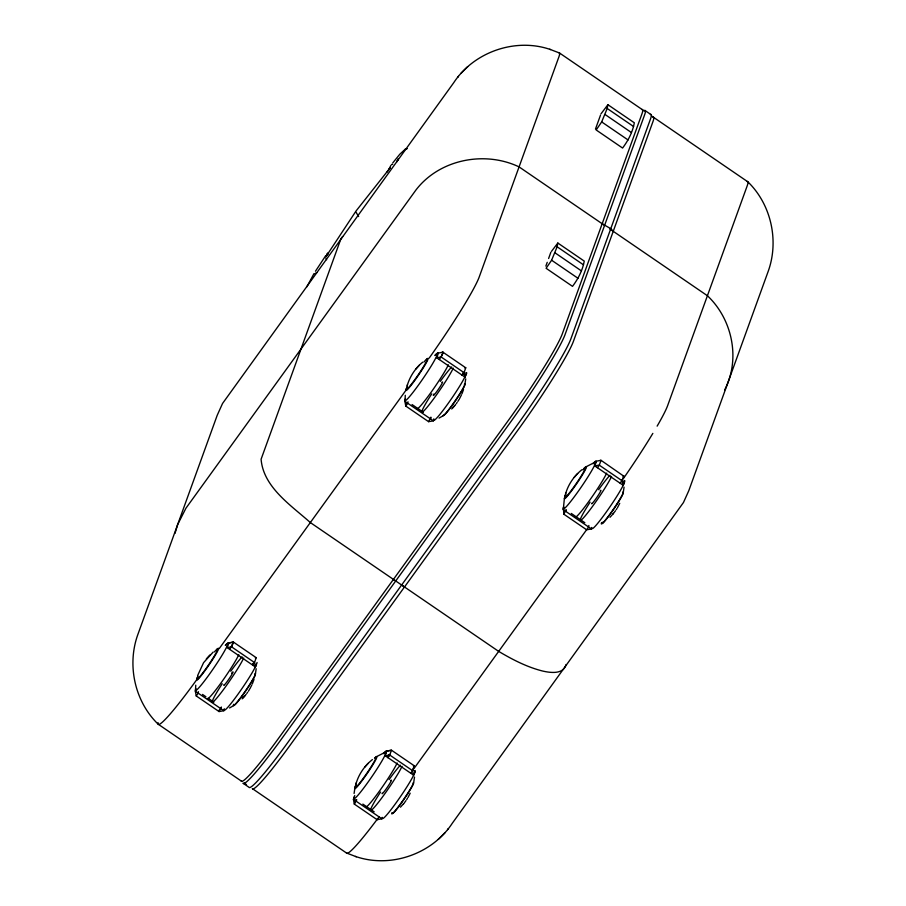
<?xml version="1.0" encoding="UTF-8"?>
<svg xmlns="http://www.w3.org/2000/svg" width="906" height="906" viewBox="0 0 906 906"><rect width="100%" height="100%" fill="white"/><g stroke="black" fill="none" stroke-linecap="round" stroke-linejoin="round"><path stroke-width="1.36" d="M195.492 690.27L195.753 685.185M405.039 400.384L405.288 395.299M563.373 508.685L564.37 498.617M255.447 673.724L256.183 668.741M354.087 793.486L354.824 788.503M464.982 383.838L465.729 378.855M414.518 777.042L413.782 782.025A19.388 1.585 -55.6 0 1 401.641 802.263A19.388 1.585 -55.6 0 1 392.026 812.603M623.317 492.139L624.064 487.156M221.007 708.764L221.381 707.054L219.037 711.55L196.24 695.955L195.356 691.221A29.332 2.401 -55.6 0 1 195.628 689.738M227.768 643.147L233.465 642.071L229.83 649.455M433.827 418.855L433.396 420.848L428.583 421.664L405.775 406.069L406.171 404.257M356.273 801.289L356.647 799.579L354.303 804.075L377.1 819.67L381.924 818.831A29.332 2.401 -55.6 0 1 382.185 817.348M430.543 418.878L430.916 417.168L428.583 421.664M442.037 352.355L443.011 352.185L442.706 353.85L439.376 359.569M565.808 511.403L566.182 509.682L563.838 514.189L586.646 529.784L591.459 528.945A29.332 2.401 -55.6 0 1 591.731 527.462M623.566 477.564L620.236 483.283M623.815 476.194L601.018 460.316L600.1 460.475M557.133 246.794L557.836 243.035L584.245 261.098C582.592 270.328 578.13 278.912 572.513 286.353L546.103 268.289L551.607 260.226L557.133 246.794L583.543 264.869M607.201 108.482L607.903 104.711L634.313 122.774C632.671 132.016 628.198 140.6 622.581 148.04L596.171 129.977L601.675 121.914L607.201 108.482L633.611 126.546M219.501 709.455L219.037 711.55L223.85 710.734L224.28 708.752M408.017 401.8A29.332 2.401 -55.6 0 0 407.745 403.283L405.775 406.069L406.239 403.974M355.775 799.885L354.303 804.075L353.419 799.352L354.744 795.536M564.302 512.094L563.838 514.189L563.385 507.485M406.273 389.365C408.425 378.776 414.302 368.98 422.706 362.174M355.345 786.465C357.644 775.864 363.895 766.283 372.4 759.59M564.891 496.579C567.19 485.978 573.441 476.397 581.935 469.704M197.723 675.355L203.578 662.671L213.17 652.071M407.258 385.469L407.485 384.597M356.058 783.656L356.273 782.795M565.593 493.77L565.82 492.898M175.039 533.328L177.667 524.54L185.945 508.198L416.047 189.864C439.591 159.275 484.699 150.509 519.07 166.897L603.94 224.948M545.865 266.092L547.235 262.298M548.606 258.504L550.893 252.185M595.48 129.037L600.508 115.141M566.069 664.528C563.373 674.755 550.146 672.807 542.32 670.961C526.771 666.997 512.4 659.545 498.674 651.391L402.173 585.389M252.366 683.815L253.997 679.432M461.913 393.929L463.532 389.546M306.828 286.84L314.008 273.589M724.687 389.874C740.7 359.082 732.41 319.252 707.416 295.73L609.749 228.924M225.832 644.936A29.332 2.401 -55.6 0 1 226.976 647.507L231.698 646.941L233.42 642.082L228.64 643M233.42 642.082L256.217 657.677L254.495 662.535L252.627 665.061L253.567 662.966M226.976 647.507L255.469 667.031L257.1 662.501M435.367 355.05A29.332 2.401 -55.6 0 1 436.522 357.621L441.233 357.055L442.955 352.196L437.315 353.261M442.955 352.196L465.752 367.791L464.042 372.649L462.173 375.163L463.113 373.079M436.522 357.621L465.016 377.145L466.635 373.51L466.635 372.615L465.809 372.762M414.336 770.768A29.332 2.401 -55.6 0 1 413.544 775.117L385.039 755.649L386.658 751.119L391.471 750.202L414.28 765.797L412.558 770.655L410.69 773.169M387.881 757.597L389.297 754.438L387.893 757.575L389.761 755.06L391.471 750.202L385.831 751.267A29.332 2.401 -55.6 0 0 383.895 753.056M623.872 480.871A29.332 2.401 -55.6 0 1 623.09 485.231L594.574 465.763L596.205 462.128L596.193 461.233L595.378 461.38A29.332 2.401 -55.6 0 0 593.43 463.17M597.428 467.711L599.296 465.174L601.018 460.316L595.378 461.38M623.09 485.231L622.105 480.769L623.815 475.91L622.909 476.069M252.627 665.061L253.555 663.033M462.173 375.163L463.091 373.147M413.544 775.117L412.558 770.655L414.336 765.785L413.363 765.955M388.685 169.773L390.758 165.605M250.022 688.515L251.845 684.902M459.557 398.629L461.392 395.016M410.18 793.203L407.927 797.586M619.727 503.317L617.473 507.7M249.592 689.285L248.357 691.244M459.127 399.399L457.892 401.358M315.469 271.222L325.65 255.764M406.692 799.545L407.36 798.514M616.227 509.659L616.895 508.628M196.24 695.955L198.21 693.169A29.332 2.401 -55.6 0 1 198.471 691.686M377.1 819.67L379.07 816.884M586.646 529.784L588.606 526.998A29.332 2.401 -55.6 0 1 588.877 525.514M246.896 693.339L247.632 692.32M456.431 403.453L457.168 402.434M405.967 800.621L404.552 802.557M615.502 510.735L613.022 513.94M328.346 253.352L325.866 256.783L356.115 210.905L390.373 167.542L387.066 172.117M600.961 113.873L607.903 104.711M219.241 648.571L407.213 388.527M551.584 251.234L557.836 243.035M414.212 768.243L586.454 529.953M550.52 49.558C515.571 37.395 473.883 51.88 453.691 82.763L222.536 403.487L217.202 415.322L138.131 633.747C126.647 664.449 134.53 701.278 158.131 724.166L241.845 781.425M355.48 856.442C390.429 868.605 432.117 854.12 452.309 823.237L683.464 502.513L688.798 490.678L767.869 272.253C779.353 241.551 771.47 204.722 747.869 181.834L651.369 115.832M457.689 77.384L458.436 76.387M447.564 829.613L448.311 828.616M342.649 236.5L340.894 238.81L261.098 459.24C263.34 487.235 291.041 505.288 310.328 522.558L395.197 580.61M392.717 162.978L399.795 154.246L404.959 149.467M455.752 404.37L452.615 407.938M246.206 694.256L243.068 697.824M419.331 365.175L415.865 369.036M209.784 655.061L206.319 658.922M577.666 473.476L574.2 477.337M368.119 763.362L364.654 767.223M610.021 517.281L613.487 513.419M400.486 807.167L403.951 803.305L403.487 803.826M451.686 408.98L454.687 405.639M242.151 698.866L245.152 695.525M467.7 66.659L460.86 73.454M438.3 839.341L445.14 832.546M439.07 418.096L443.396 415.616M585.956 466.828L594.88 462.298M229.535 707.982L233.861 705.502M376.409 756.714L385.333 752.184M405.571 149.128L404.88 149.524L407.315 148.584M464.846 367.961L465.752 367.791M255.299 657.847L256.217 657.677M385.831 751.267L386.658 751.119M594.574 465.763L599.296 465.174L622.105 480.769M385.039 755.649L389.761 755.06L412.558 770.655M602.173 223.737L610.769 228.686L613.237 231.313M549.693 49.252L559.512 53.001L644.393 111.053M652.841 117.101A82.299 6.738 -55.6 0 1 652.988 121.506L573.498 341.12A82.299 6.738 -55.6 0 1 518.776 428.878L290.226 745.072A82.299 6.738 -55.6 0 1 252.31 788.582L346.488 852.999L356.307 856.748M404.506 586.975L393.43 579.398M645.31 110.713L651.221 114.756M605.027 114.484L631.437 132.548M601.675 121.914L628.085 139.977M554.959 252.797L581.369 270.86M551.607 260.226L578.017 278.289M441.233 357.055L464.042 372.649L465.016 377.145M412.06 404.54L423.385 412.287M571.256 513.43L584.846 522.728M405.163 399.852A29.332 2.401 -55.6 0 0 404.891 401.335L433.396 420.848M562.954 509.466L591.459 528.945M231.698 646.941L254.495 662.535L255.469 667.031M202.525 694.426L205.922 696.748M208.187 698.3L213.85 702.173M362.853 804.098L374.178 811.844M195.356 691.221L223.85 710.734M353.419 799.352L381.924 818.831M244.167 783.01L246.5 784.607M358.629 216.557L356.126 212.344M325.877 258.108L326.602 259.728M404.891 401.335L405.775 406.069M327.542 253.046L327.712 254.133M391.369 164.779A5.47 1.653 35.9 0 1 392.66 164.439M326.873 254.02A5.47 1.653 35.9 0 1 327.428 253.646M429.15 358.119A82.299 6.738 -55.6 0 0 479.319 276.704L558.821 57.089A82.299 6.738 -55.6 0 0 558.662 52.684M434.823 355.48A28.312 2.322 -55.6 0 1 423.691 377.587A28.312 2.322 -55.6 0 1 405.458 398.719M426.443 359.546A19.388 1.585 -55.6 0 1 417.372 376.783A19.388 1.585 -55.6 0 1 407.349 387.021M423.974 362.004A18.471 1.518 -55.6 0 1 419.784 372.491A18.471 1.518 -55.6 0 1 406.556 388.278M464.529 383.77A19.388 1.585 -55.6 0 1 455.718 399.942A19.388 1.585 -55.6 0 1 442.943 415.56M453.226 368.153A28.312 2.322 -55.6 0 1 427.009 407.394A28.312 2.322 -55.6 0 1 431.754 393.861M440.282 381.369A28.312 2.322 -55.6 0 1 451.652 366.998M441.947 382.411A8.245 0.679 -55.6 0 1 438.085 389.739A8.245 0.679 -55.6 0 1 433.827 394.087M465.978 373.759A28.312 2.322 -55.6 0 1 450.361 400.316A28.312 2.322 -55.6 0 1 433.804 420.067M448.345 364.812A28.312 2.322 -55.6 0 1 430.735 392.774A28.312 2.322 -55.6 0 1 416.975 408.549M464.302 384.722A18.471 1.518 -55.6 0 1 455.922 400.124A18.471 1.518 -55.6 0 1 443.747 414.993M657.133 426.137A82.299 6.738 -55.6 0 0 667.665 405.537L747.167 185.923A82.299 6.738 -55.6 0 0 747.02 181.517M652.841 433.385A82.299 6.738 -55.6 0 1 623.622 478.221M623.645 481.969A28.312 2.322 -55.6 0 1 610.791 505.571A28.312 2.322 -55.6 0 1 592.139 528.368M622.864 492.071A19.388 1.585 -55.6 0 1 612.615 510.327A19.388 1.585 -55.6 0 1 601.573 522.717M623.079 493.079A18.471 1.518 -55.6 0 1 611.516 512.366A18.471 1.518 -55.6 0 1 602.365 522.207M582.954 469.886A19.388 1.585 -55.6 0 1 584.042 472.105A19.388 1.585 -55.6 0 1 569.33 493.759A19.388 1.585 -55.6 0 1 565.684 495.322M584.042 468.368A18.471 1.518 -55.6 0 1 575.412 484.778A18.471 1.518 -55.6 0 1 565.865 494.529M593.158 463.781A28.312 2.322 -55.6 0 1 582.026 485.888A28.312 2.322 -55.6 0 1 563.792 507.02M611.561 476.454A28.312 2.322 -55.6 0 1 585.344 515.707A28.312 2.322 -55.6 0 1 590.089 502.162M598.617 489.67A28.312 2.322 -55.6 0 1 609.987 475.299M600.282 490.712A8.245 0.679 -55.6 0 1 597.031 497.145A8.245 0.679 -55.6 0 1 591.72 503.306M606.68 473.113A28.312 2.322 -55.6 0 1 589.07 501.075A28.312 2.322 -55.6 0 1 575.31 516.862M196.047 680.655A82.299 6.738 -55.6 0 1 158.086 722.682M225.277 645.366A28.312 2.322 -55.6 0 1 214.144 667.473A28.312 2.322 -55.6 0 1 195.923 688.605M216.896 649.443A19.388 1.585 -55.6 0 1 207.836 666.669A19.388 1.585 -55.6 0 1 197.814 676.907M214.439 651.89A18.471 1.518 -55.6 0 1 215.469 653.996A18.471 1.518 -55.6 0 1 201.46 674.63A18.471 1.518 -55.6 0 1 197.984 676.114M254.982 673.656A19.388 1.585 -55.6 0 1 244.745 691.912A19.388 1.585 -55.6 0 1 233.691 704.302M243.691 658.039A28.312 2.322 -55.6 0 1 217.474 697.292A28.312 2.322 -55.6 0 1 222.208 683.747M230.747 671.255A28.312 2.322 -55.6 0 1 242.106 656.884M231.63 673.158A8.245 0.679 -55.6 0 1 229.75 677.847A8.245 0.679 -55.6 0 1 223.85 684.891M256.443 663.645A28.312 2.322 -55.6 0 1 240.826 690.202A28.312 2.322 -55.6 0 1 224.269 709.953M238.81 654.698A28.312 2.322 -55.6 0 1 221.2 682.66A28.312 2.322 -55.6 0 1 207.44 698.447M254.767 674.608A18.471 1.518 -55.6 0 1 246.375 690.01A18.471 1.518 -55.6 0 1 234.201 704.891M377.655 818.684A82.299 6.738 -55.6 0 1 346.488 852.999M414.778 771.957A28.312 2.322 -55.6 0 1 399.161 798.503A28.312 2.322 -55.6 0 1 382.604 818.254M413.102 782.909A18.471 1.518 -55.6 0 1 404.71 798.311A18.471 1.518 -55.6 0 1 392.536 813.192M375.231 757.744A19.388 1.585 -55.6 0 1 366.171 774.97A19.388 1.585 -55.6 0 1 356.149 785.208M374.506 758.254A18.471 1.518 -55.6 0 1 365.877 774.664A18.471 1.518 -55.6 0 1 356.318 784.426M383.612 753.667A28.312 2.322 -55.6 0 1 372.479 775.774A28.312 2.322 -55.6 0 1 354.257 796.906M402.026 766.34A28.312 2.322 -55.6 0 1 375.809 805.593A28.312 2.322 -55.6 0 1 380.543 792.048M389.082 779.556A28.312 2.322 -55.6 0 1 400.441 765.185M390.735 780.598A8.245 0.679 -55.6 0 1 387.496 787.042A8.245 0.679 -55.6 0 1 382.185 793.192M397.145 762.999A28.312 2.322 -55.6 0 1 379.535 790.961A28.312 2.322 -55.6 0 1 365.775 806.748M241.234 781.006A82.299 6.738 -55.6 0 0 279.15 737.495L507.7 421.313A82.299 6.738 -55.6 0 0 562.422 333.544L641.924 113.93A82.299 6.738 -55.6 0 0 641.765 109.524M650.361 114.428A83.092 6.806 -55.6 0 1 650.519 118.879L571.018 338.504A83.092 6.806 -55.6 0 1 515.774 427.1L287.202 743.328A83.092 6.806 -55.6 0 1 248.924 787.246L243.012 783.203A83.092 6.806 -55.6 0 0 281.29 739.273L509.863 423.057A83.092 6.806 -55.6 0 0 565.106 334.461L644.608 114.836A83.092 6.806 -55.6 0 0 644.449 110.385M398.187 159.037L396.941 161.619L398.187 159.037M316.715 272.593L315.073 274.02L316.658 272.706"/></g></svg>
